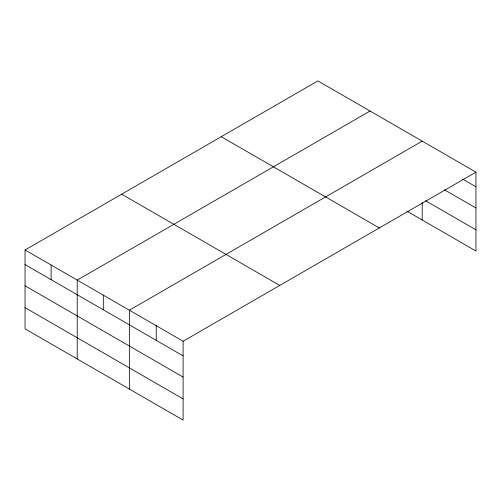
<?xml version="1.0" encoding="UTF-8"?>
<svg xmlns="http://www.w3.org/2000/svg" width="501" height="501" viewBox="0 0 501 501"><rect width="100%" height="100%" fill="white"/><g stroke="black" fill="none" stroke-linecap="round" stroke-linejoin="round"><path stroke-width="0.75" d="M25.05 249.98L183.103 341.237L183.103 420.088L25.05 328.838L25.05 249.98L317.897 80.911L475.95 172.162L475.95 251.02L406.831 211.115M370.051 111.022L77.21 280.097L77.21 358.954M422.211 141.138L129.364 310.207L129.364 389.064M183.103 341.237L475.95 172.162M462.517 179.039L475.95 186.792M444.381 189.76L475.95 207.99M425.568 200.738L475.95 229.821M221.254 136.704L379.313 227.955M121.687 194.188L279.746 285.438M25.05 264.616L183.103 355.867M25.05 285.808L183.103 377.059M25.05 307.645L183.103 398.896M422.211 202.586L422.211 219.989M156.237 325.719L156.237 340.354M103.287 295.152L103.287 309.781M51.127 265.042L51.127 279.671"/></g></svg>
